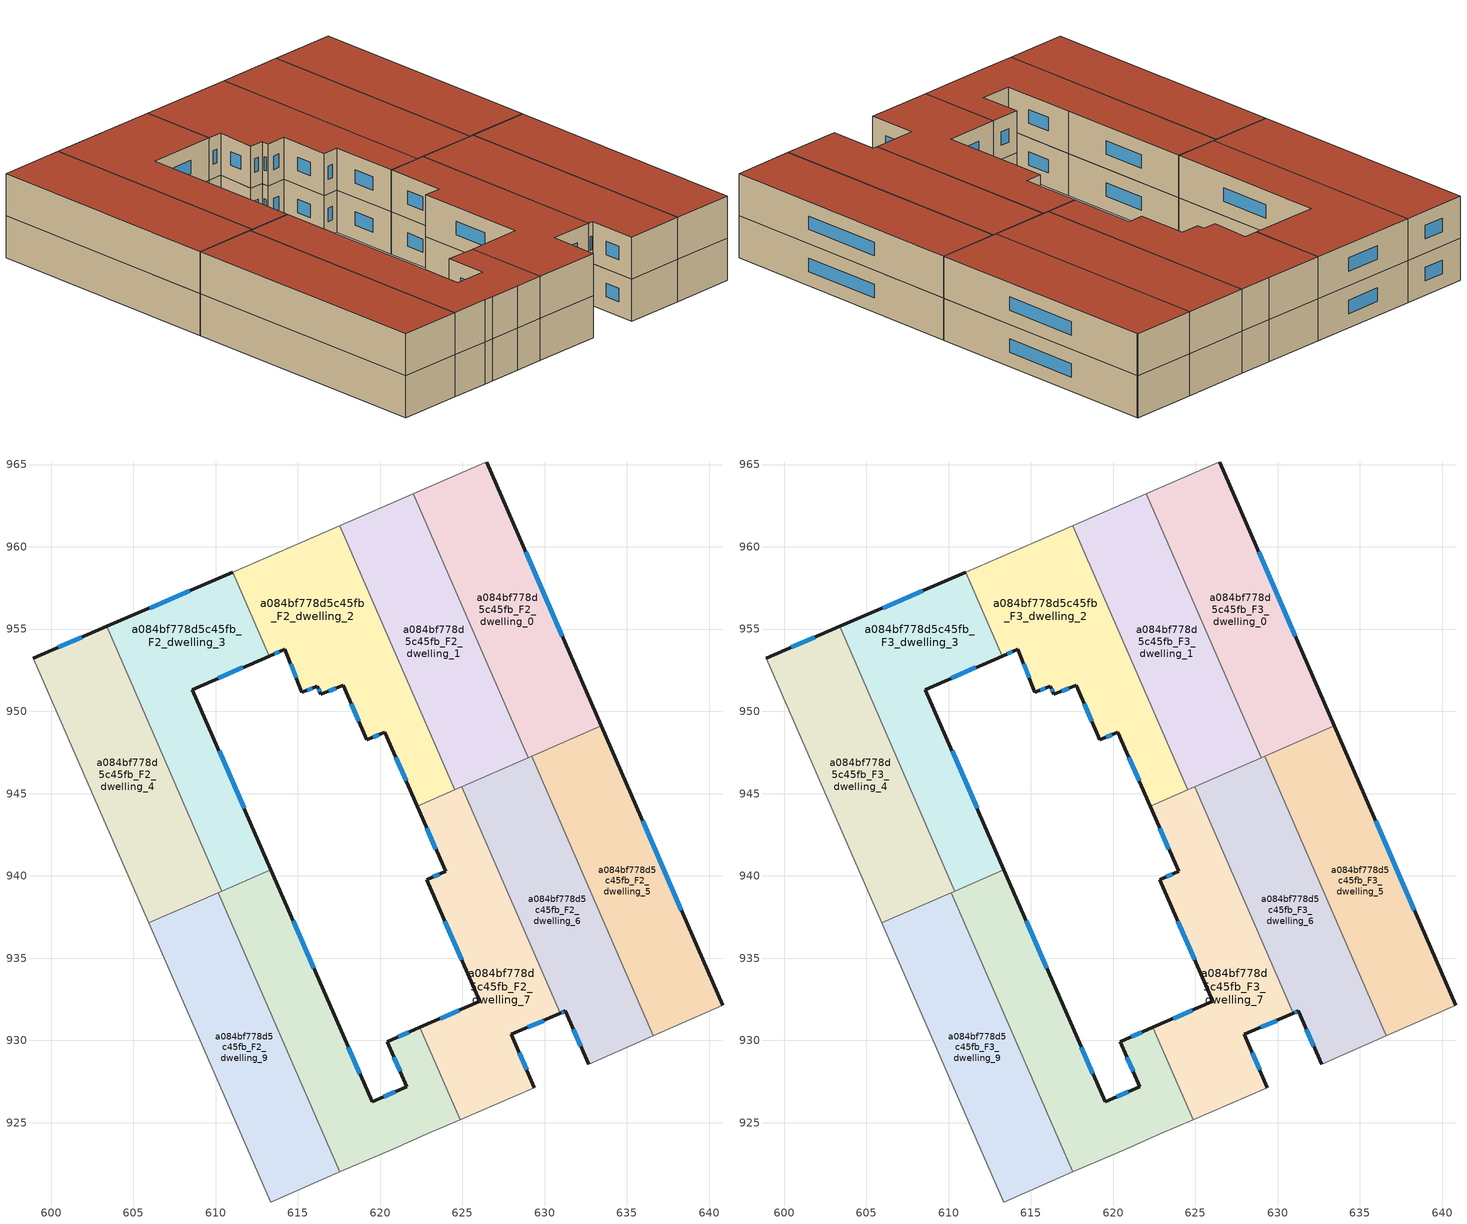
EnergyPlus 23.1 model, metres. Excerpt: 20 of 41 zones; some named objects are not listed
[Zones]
a084bf778d5c45fb_F2_dwelling_0
 floor to a084bf778d5c45fb_F1_dwelling_0 (EU_floor_Construction): 626.47,965.16 633.45,949.11 628.99,947.17 622.01,963.23 626.41,965.15 z6
 wall outside (EU_wall_Construction): 633.45,949.11 626.47,965.16 z6:9
 wall to a084bf778d5c45fb_F2_dwelling_1 (EU_wall_Construction): 622.01,963.23 628.99,947.17 z6:9
 wall adiabatic (EU_wall_Construction): 626.47,965.16 626.41,965.15 622.01,963.23 z6:9
 wall to a084bf778d5c45fb_F2_dwelling_5 (EU_wall_Construction): 629.23,947.28 633.45,949.11 z6:9
 wall to a084bf778d5c45fb_F2_dwelling_6 (EU_wall_Construction): 628.99,947.17 629.23,947.28 z6:9
 window (EU_Window_Construction): 631.08,954.57 628.85,959.7 z7.02:7.98
a084bf778d5c45fb_F2_dwelling_1
 floor to a084bf778d5c45fb_F1_dwelling_1 (EU_floor_Construction): 622.01,963.23 628.99,947.17 624.52,945.23 617.55,961.28 z6
 wall to a084bf778d5c45fb_F2_dwelling_2 (EU_wall_Construction): 617.55,961.28 624.52,945.23 z6:9
 wall adiabatic (EU_wall_Construction): 622.01,963.23 617.55,961.28 z6:9
 wall to a084bf778d5c45fb_F2_dwelling_6 (EU_wall_Construction): 624.95,945.42 628.99,947.17 z6:9
 wall to a084bf778d5c45fb_F2_dwelling_7 (EU_wall_Construction): 624.52,945.23 624.95,945.42 z6:9
a084bf778d5c45fb_F2_dwelling_2
 floor to a084bf778d5c45fb_F1_dwelling_2 (EU_floor_Construction): 617.55,961.28 624.52,945.23 622.25,944.24 620.28,948.74 619.2,948.27 617.75,951.59 616.41,951.03 616.19,951.54 615.25,951.16 614.2,953.78 613.25,953.36 611.03,958.46 615.24,960.28 z6
 wall outside (EU_wall_Construction): 613.25,953.36 614.2,953.78 615.25,951.16 616.19,951.54 616.41,951.03 617.75,951.59 619.2,948.27 620.28,948.74 622.25,944.24 z6:9
 wall to a084bf778d5c45fb_F2_dwelling_3 (EU_wall_Construction): 611.03,958.46 613.25,953.36 z6:9
 wall adiabatic (EU_wall_Construction): 617.55,961.28 615.24,960.28 611.03,958.46 z6:9
 wall to a084bf778d5c45fb_F2_dwelling_7 (EU_wall_Construction): 622.25,944.24 624.52,945.23 z6:9
 window (EU_Window_Construction): 620.95,947.21 621.58,945.77 / 619.57,948.43 619.91,948.58 / 618.24,950.46 618.71,949.4 / 616.86,951.22 617.29,951.4 / 616.27,951.37 616.33,951.2 / 615.57,951.29 615.87,951.41 / 614.56,952.89 614.89,952.05 / 613.57,953.5 613.88,953.64 z7.02:7.98
a084bf778d5c45fb_F2_dwelling_3
 floor to a084bf778d5c45fb_F1_dwelling_3 (EU_floor_Construction): 611.03,958.46 613.25,953.36 608.59,951.33 613.36,940.38 610.38,939.08 603.39,955.16 z6
 wall outside (EU_wall_Construction): 613.36,940.38 608.59,951.33 613.25,953.36 / 611.03,958.46 603.39,955.16 z6:9
 wall to a084bf778d5c45fb_F2_dwelling_4 (EU_wall_Construction): 603.39,955.16 610.38,939.08 z6:9
 wall to a084bf778d5c45fb_F2_dwelling_8 (EU_wall_Construction): 610.38,939.08 613.36,940.38 z6:9
 window (EU_Window_Construction): 611.74,944.1 610.21,947.6 / 608.43,957.34 605.99,956.28 / 610.17,952.02 611.66,952.67 z7.02:7.98
a084bf778d5c45fb_F2_dwelling_4
 floor to a084bf778d5c45fb_F1_dwelling_4 (EU_floor_Construction): 603.39,955.16 610.38,939.08 610.17,938.99 605.93,937.15 598.92,953.23 z6
 wall outside (EU_wall_Construction): 603.39,955.16 598.92,953.23 z6:9
 wall to a084bf778d5c45fb_F2_dwelling_9 (EU_wall_Construction): 605.93,937.15 610.17,938.99 z6:9
 wall adiabatic (EU_wall_Construction): 598.92,953.23 605.93,937.15 z6:9
 wall to a084bf778d5c45fb_F2_dwelling_8 (EU_wall_Construction): 610.17,938.99 610.38,939.08 z6:9
 window (EU_Window_Construction): 601.87,954.5 600.44,953.88 z7.02:7.98
a084bf778d5c45fb_F2_dwelling_5
 floor to a084bf778d5c45fb_F1_dwelling_5 (EU_floor_Construction): 633.45,949.11 640.83,932.15 636.61,930.29 629.23,947.28 z6
 wall outside (EU_wall_Construction): 640.83,932.15 633.45,949.11 z6:9
 wall to a084bf778d5c45fb_F2_dwelling_6 (EU_wall_Construction): 629.23,947.28 636.61,930.29 z6:9
 wall adiabatic (EU_wall_Construction): 636.61,930.29 640.83,932.15 z6:9
 window (EU_Window_Construction): 638.32,937.92 635.96,943.34 z7.02:7.98
a084bf778d5c45fb_F2_dwelling_6
 floor to a084bf778d5c45fb_F1_dwelling_6 (EU_floor_Construction): 629.23,947.28 636.61,930.29 632.67,928.56 631.27,931.79 630.94,931.65 624.95,945.42 z6
 wall outside (EU_wall_Construction): 630.94,931.65 631.27,931.79 632.67,928.56 z6:9
 wall to a084bf778d5c45fb_F2_dwelling_7 (EU_wall_Construction): 624.95,945.42 630.94,931.65 z6:9
 wall adiabatic (EU_wall_Construction): 632.67,928.56 636.61,930.29 z6:9
 window (EU_Window_Construction): 631.74,930.69 632.19,929.66 / 631.05,931.7 631.15,931.74 z7.02:7.98
a084bf778d5c45fb_F2_dwelling_7
 floor to a084bf778d5c45fb_F1_dwelling_7 (EU_floor_Construction): 624.95,945.42 630.94,931.65 627.98,930.37 629.38,927.13 624.86,925.17 622.42,930.79 626.06,932.38 622.83,939.77 623.98,940.27 622.25,944.24 z6
 wall outside (EU_wall_Construction): 622.25,944.24 623.98,940.27 622.83,939.77 626.06,932.38 622.42,930.79 / 629.38,927.13 627.98,930.37 630.94,931.65 z6:9
 wall adiabatic (EU_wall_Construction): 624.86,925.17 629.38,927.13 z6:9
 wall to a084bf778d5c45fb_F2_dwelling_8 (EU_wall_Construction): 622.42,930.79 624.86,925.17 z6:9
 window (EU_Window_Construction): 622.84,942.89 623.39,941.62 / 628.99,930.8 629.93,931.21 / 628.9,928.23 628.45,929.26 / 624.82,931.84 623.66,931.33 / 623.93,937.26 624.96,934.9 / 623.59,940.1 623.22,939.94 z7.02:7.98
a084bf778d5c45fb_F2_dwelling_8
 floor to a084bf778d5c45fb_F1_dwelling_8 (EU_floor_Construction): 622.42,930.79 624.86,925.17 622.88,924.32 620.77,923.4 620.12,923.12 617.55,922.01 610.17,938.99 613.36,940.38 617.33,931.3 619.51,926.27 621.63,927.18 620.43,929.92 z6
 wall outside (EU_wall_Construction): 622.42,930.79 620.43,929.92 621.63,927.18 619.51,926.27 617.33,931.3 613.36,940.38 z6:9
 wall adiabatic (EU_wall_Construction): 617.55,922.01 620.12,923.12 620.77,923.4 622.88,924.32 624.86,925.17 z6:9
 wall to a084bf778d5c45fb_F2_dwelling_9 (EU_wall_Construction): 610.17,938.99 617.55,922.01 z6:9
 window (EU_Window_Construction): 618.77,927.98 618.07,929.59 / 620.91,926.87 620.23,926.58 / 620.84,928.99 621.22,928.12 / 621.74,930.5 621.11,930.22 / 615.98,934.39 614.71,937.29 z7.02:7.98
a084bf778d5c45fb_F2_dwelling_9
 floor to a084bf778d5c45fb_F1_dwelling_9 (EU_floor_Construction): 610.17,938.99 617.55,922.01 613.34,920.18 605.93,937.15 z6
 wall adiabatic (EU_wall_Construction): 605.93,937.15 613.34,920.18 617.55,922.01 z6:9
a084bf778d5c45fb_F3_dwelling_0
 floor to a084bf778d5c45fb_F2_dwelling_0 (EU_floor_Construction): 626.47,965.16 633.45,949.11 628.99,947.17 622.01,963.23 626.41,965.15 z9
 wall outside (EU_wall_Construction): 633.45,949.11 626.47,965.16 z9:12
 wall to a084bf778d5c45fb_F3_dwelling_1 (EU_wall_Construction): 622.01,963.23 628.99,947.17 z9:12
 wall adiabatic (EU_wall_Construction): 626.47,965.16 626.41,965.15 622.01,963.23 z9:12
 wall to a084bf778d5c45fb_F3_dwelling_5 (EU_wall_Construction): 629.23,947.28 633.45,949.11 z9:12
 wall to a084bf778d5c45fb_F3_dwelling_6 (EU_wall_Construction): 628.99,947.17 629.23,947.28 z9:12
 window (EU_Window_Construction): 631.08,954.57 628.85,959.7 z10.02:10.98
 roof outside (EU_roof_Construction): 633.45,949.11 626.47,965.16 626.41,965.15 622.01,963.23 628.99,947.17 z12
a084bf778d5c45fb_F3_dwelling_1
 floor to a084bf778d5c45fb_F2_dwelling_1 (EU_floor_Construction): 622.01,963.23 628.99,947.17 624.52,945.23 617.55,961.28 z9
 wall to a084bf778d5c45fb_F3_dwelling_2 (EU_wall_Construction): 617.55,961.28 624.52,945.23 z9:12
 wall adiabatic (EU_wall_Construction): 622.01,963.23 617.55,961.28 z9:12
 wall to a084bf778d5c45fb_F3_dwelling_6 (EU_wall_Construction): 624.95,945.42 628.99,947.17 z9:12
 wall to a084bf778d5c45fb_F3_dwelling_7 (EU_wall_Construction): 624.52,945.23 624.95,945.42 z9:12
 roof outside (EU_roof_Construction): 628.99,947.17 622.01,963.23 617.55,961.28 624.52,945.23 z12
a084bf778d5c45fb_F3_dwelling_2
 floor to a084bf778d5c45fb_F2_dwelling_2 (EU_floor_Construction): 617.55,961.28 624.52,945.23 622.25,944.24 620.28,948.74 619.2,948.27 617.75,951.59 616.41,951.03 616.19,951.54 615.25,951.16 614.2,953.78 613.25,953.36 611.03,958.46 615.24,960.28 z9
 wall outside (EU_wall_Construction): 613.25,953.36 614.2,953.78 615.25,951.16 616.19,951.54 616.41,951.03 617.75,951.59 619.2,948.27 620.28,948.74 622.25,944.24 z9:12
 wall to a084bf778d5c45fb_F3_dwelling_3 (EU_wall_Construction): 611.03,958.46 613.25,953.36 z9:12
 wall adiabatic (EU_wall_Construction): 617.55,961.28 615.24,960.28 611.03,958.46 z9:12
 wall to a084bf778d5c45fb_F3_dwelling_7 (EU_wall_Construction): 622.25,944.24 624.52,945.23 z9:12
 window (EU_Window_Construction): 620.95,947.21 621.58,945.77 / 619.57,948.43 619.91,948.58 / 618.24,950.46 618.71,949.4 / 616.86,951.22 617.29,951.4 / 616.27,951.37 616.33,951.2 / 615.57,951.29 615.87,951.41 / 614.56,952.89 614.89,952.05 / 613.57,953.5 613.88,953.64 z10.02:10.98
 roof outside (EU_roof_Construction): 624.52,945.23 617.55,961.28 615.24,960.28 611.03,958.46 613.25,953.36 614.2,953.78 615.25,951.16 616.19,951.54 616.41,951.03 617.75,951.59 619.2,948.27 620.28,948.74 622.25,944.24 z12
a084bf778d5c45fb_F3_dwelling_3
 floor to a084bf778d5c45fb_F2_dwelling_3 (EU_floor_Construction): 611.03,958.46 613.25,953.36 608.59,951.33 613.36,940.38 610.38,939.08 603.39,955.16 z9
 wall outside (EU_wall_Construction): 613.36,940.38 608.59,951.33 613.25,953.36 / 611.03,958.46 603.39,955.16 z9:12
 wall to a084bf778d5c45fb_F3_dwelling_4 (EU_wall_Construction): 603.39,955.16 610.38,939.08 z9:12
 wall to a084bf778d5c45fb_F3_dwelling_8 (EU_wall_Construction): 610.38,939.08 613.36,940.38 z9:12
 window (EU_Window_Construction): 611.74,944.1 610.21,947.6 / 608.43,957.34 605.99,956.28 / 610.17,952.02 611.66,952.67 z10.02:10.98
 roof outside (EU_roof_Construction): 613.36,940.38 608.59,951.33 613.25,953.36 611.03,958.46 603.39,955.16 610.38,939.08 z12
a084bf778d5c45fb_F3_dwelling_4
 floor to a084bf778d5c45fb_F2_dwelling_4 (EU_floor_Construction): 603.39,955.16 610.38,939.08 610.17,938.99 605.93,937.15 598.92,953.23 z9
 wall outside (EU_wall_Construction): 603.39,955.16 598.92,953.23 z9:12
 wall to a084bf778d5c45fb_F3_dwelling_9 (EU_wall_Construction): 605.93,937.15 610.17,938.99 z9:12
 wall adiabatic (EU_wall_Construction): 598.92,953.23 605.93,937.15 z9:12
 wall to a084bf778d5c45fb_F3_dwelling_8 (EU_wall_Construction): 610.17,938.99 610.38,939.08 z9:12
 window (EU_Window_Construction): 601.87,954.5 600.44,953.88 z10.02:10.98
 roof outside (EU_roof_Construction): 610.17,938.99 610.38,939.08 603.39,955.16 598.92,953.23 605.93,937.15 z12
a084bf778d5c45fb_F3_dwelling_5
 floor to a084bf778d5c45fb_F2_dwelling_5 (EU_floor_Construction): 633.45,949.11 640.83,932.15 636.61,930.29 629.23,947.28 z9
 wall outside (EU_wall_Construction): 640.83,932.15 633.45,949.11 z9:12
 wall to a084bf778d5c45fb_F3_dwelling_6 (EU_wall_Construction): 629.23,947.28 636.61,930.29 z9:12
 wall adiabatic (EU_wall_Construction): 636.61,930.29 640.83,932.15 z9:12
 window (EU_Window_Construction): 638.32,937.92 635.96,943.34 z10.02:10.98
 roof outside (EU_roof_Construction): 640.83,932.15 633.45,949.11 629.23,947.28 636.61,930.29 z12
a084bf778d5c45fb_F3_dwelling_6
 floor to a084bf778d5c45fb_F2_dwelling_6 (EU_floor_Construction): 629.23,947.28 636.61,930.29 632.67,928.56 631.27,931.79 630.94,931.65 624.95,945.42 z9
 wall outside (EU_wall_Construction): 630.94,931.65 631.27,931.79 632.67,928.56 z9:12
 wall to a084bf778d5c45fb_F3_dwelling_7 (EU_wall_Construction): 624.95,945.42 630.94,931.65 z9:12
 wall adiabatic (EU_wall_Construction): 632.67,928.56 636.61,930.29 z9:12
 window (EU_Window_Construction): 631.74,930.69 632.19,929.66 / 631.05,931.7 631.15,931.74 z10.02:10.98
 roof outside (EU_roof_Construction): 636.61,930.29 629.23,947.28 624.95,945.42 630.94,931.65 631.27,931.79 632.67,928.56 z12
a084bf778d5c45fb_F3_dwelling_7
 floor to a084bf778d5c45fb_F2_dwelling_7 (EU_floor_Construction): 624.95,945.42 630.94,931.65 627.98,930.37 629.38,927.13 624.86,925.17 622.42,930.79 626.06,932.38 622.83,939.77 623.98,940.27 622.25,944.24 z9
 wall outside (EU_wall_Construction): 622.25,944.24 623.98,940.27 622.83,939.77 626.06,932.38 622.42,930.79 / 629.38,927.13 627.98,930.37 630.94,931.65 z9:12
 wall adiabatic (EU_wall_Construction): 624.86,925.17 629.38,927.13 z9:12
 wall to a084bf778d5c45fb_F3_dwelling_8 (EU_wall_Construction): 622.42,930.79 624.86,925.17 z9:12
 window (EU_Window_Construction): 622.84,942.89 623.39,941.62 / 628.99,930.8 629.93,931.21 / 628.9,928.23 628.45,929.26 / 624.82,931.84 623.66,931.33 / 623.93,937.26 624.96,934.9 / 623.59,940.1 623.22,939.94 z10.02:10.98
 roof outside (EU_roof_Construction): 629.38,927.13 627.98,930.37 630.94,931.65 624.95,945.42 622.25,944.24 623.98,940.27 622.83,939.77 626.06,932.38 622.42,930.79 624.86,925.17 z12
a084bf778d5c45fb_F3_dwelling_8
 floor to a084bf778d5c45fb_F2_dwelling_8 (EU_floor_Construction): 622.42,930.79 624.86,925.17 622.88,924.32 620.77,923.4 620.12,923.12 617.55,922.01 610.17,938.99 613.36,940.38 617.33,931.3 619.51,926.27 621.63,927.18 620.43,929.92 z9
 wall outside (EU_wall_Construction): 622.42,930.79 620.43,929.92 621.63,927.18 619.51,926.27 617.33,931.3 613.36,940.38 z9:12
 wall adiabatic (EU_wall_Construction): 617.55,922.01 620.12,923.12 620.77,923.4 622.88,924.32 624.86,925.17 z9:12
 wall to a084bf778d5c45fb_F3_dwelling_9 (EU_wall_Construction): 610.17,938.99 617.55,922.01 z9:12
 window (EU_Window_Construction): 618.77,927.98 618.07,929.59 / 620.91,926.87 620.23,926.58 / 620.84,928.99 621.22,928.12 / 621.74,930.5 621.11,930.22 / 615.98,934.39 614.71,937.29 z10.02:10.98
 roof outside (EU_roof_Construction): 622.88,924.32 624.86,925.17 622.42,930.79 620.43,929.92 621.63,927.18 619.51,926.27 617.33,931.3 613.36,940.38 610.17,938.99 617.55,922.01 620.12,923.12 620.77,923.4 z12
a084bf778d5c45fb_F3_dwelling_9
 floor to a084bf778d5c45fb_F2_dwelling_9 (EU_floor_Construction): 610.17,938.99 617.55,922.01 613.34,920.18 605.93,937.15 z9
 wall adiabatic (EU_wall_Construction): 605.93,937.15 613.34,920.18 617.55,922.01 z9:12
 roof outside (EU_roof_Construction): 617.55,922.01 610.17,938.99 605.93,937.15 613.34,920.18 z12
[Building]
EU S2 Campaign: North Axis=0; Terrain=City; Solar Distribution=FullExterior
[Site:Location]
Vienna: Latitude=48; Longitude=16.5; Time Zone=1; Elevation=183
[SizingPeriod:WeatherFileDays]
AnnualSizingPeriod: Begin Month=1; Begin Day of Month=1; End Month=12; End Day of Month=31; Day of Week for Start Day=Monday; Use Weather File Daylight Saving Period=No; Use Weather File Rain and Snow Indicators=No
[MATERIAL]
EU_InternalMass_Material: Roughness=MediumRough; Thickness=0.1; Conductivity=1; Density=1800; Specific Heat=900; Thermal Absorptance=0.9; Solar Absorptance=0.7; Visible Absorptance=0.7
[MATERIAL:NOMASS] Roughness=MediumRough; Thermal Absorptance=0.9; Solar Absorptance=0.7; Visible Absorptance=0.7
Name | Thermal Resistance
EU_wall_NoMass | 0.942466
EU_roof_NoMass | 0.551687
EU_floor_NoMass | 0.66527
[WINDOWMATERIAL:SIMPLEGLAZINGSYSTEM]
EU_Window_SimpleGlazing: UFactor=2.03367; Solar Heat Gain Coefficient=0.65; Visible Transmittance=0.65
[CONSTRUCTION]
EU_wall_Construction: EU_wall_NoMass
EU_roof_Construction: EU_roof_NoMass
EU_floor_Construction: EU_floor_NoMass
EU_Window_Construction: EU_Window_SimpleGlazing
EU_InternalMass_Construction: EU_InternalMass_Material
[ZONE] Type=1; Multiplier=1; Ceiling Height=autocalculate; Floor Area=autocalculate; Part of Total Floor Area=Yes
Name | Volume
a084bf778d5c45fb_F2_dwelling_0; a084bf778d5c45fb_F3_dwelling_0 | 255.609
a084bf778d5c45fb_F2_dwelling_1; a084bf778d5c45fb_F3_dwelling_1 | 255.612
a084bf778d5c45fb_F2_dwelling_2; a084bf778d5c45fb_F3_dwelling_2 | 255.603
a084bf778d5c45fb_F2_dwelling_3; a084bf778d5c45fb_F3_dwelling_3 | 255.59
a084bf778d5c45fb_F2_dwelling_4; a084bf778d5c45fb_F3_dwelling_4 | 255.601
a084bf778d5c45fb_F2_dwelling_5; a084bf778d5c45fb_F3_dwelling_5 | 255.58
a084bf778d5c45fb_F2_dwelling_6; a084bf778d5c45fb_F3_dwelling_6; a084bf778d5c45fb_F2_dwelling_9; a084bf778d5c45fb_F3_dwelling_9 | 255.611
a084bf778d5c45fb_F2_dwelling_7; a084bf778d5c45fb_F3_dwelling_7 | 255.621
a084bf778d5c45fb_F2_dwelling_8; a084bf778d5c45fb_F3_dwelling_8 | 255.577
[INTERNALMASS] Construction=EU_InternalMass_Construction
Name | Zone or ZoneList | Surface Area
a084bf778d5c45fb_F2_dwelling_0_EU_InternalMass | a084bf778d5c45fb_F2_dwelling_0 | 85.2031
a084bf778d5c45fb_F2_dwelling_1_EU_InternalMass | a084bf778d5c45fb_F2_dwelling_1 | 85.2041
a084bf778d5c45fb_F2_dwelling_2_EU_InternalMass | a084bf778d5c45fb_F2_dwelling_2 | 85.1971
a084bf778d5c45fb_F2_dwelling_3_EU_InternalMass | a084bf778d5c45fb_F2_dwelling_3 | 85.1979
a084bf778d5c45fb_F2_dwelling_4_EU_InternalMass | a084bf778d5c45fb_F2_dwelling_4 | 85.2015
a084bf778d5c45fb_F2_dwelling_5_EU_InternalMass | a084bf778d5c45fb_F2_dwelling_5 | 85.1937
a084bf778d5c45fb_F2_dwelling_6_EU_InternalMass | a084bf778d5c45fb_F2_dwelling_6 | 85.2033
a084bf778d5c45fb_F2_dwelling_7_EU_InternalMass | a084bf778d5c45fb_F2_dwelling_7 | 85.2068
a084bf778d5c45fb_F2_dwelling_8_EU_InternalMass | a084bf778d5c45fb_F2_dwelling_8 | 85.1918
a084bf778d5c45fb_F2_dwelling_9_EU_InternalMass | a084bf778d5c45fb_F2_dwelling_9 | 85.2041
a084bf778d5c45fb_F3_dwelling_0_EU_InternalMass | a084bf778d5c45fb_F3_dwelling_0 | 85.2031
a084bf778d5c45fb_F3_dwelling_1_EU_InternalMass | a084bf778d5c45fb_F3_dwelling_1 | 85.2041
a084bf778d5c45fb_F3_dwelling_2_EU_InternalMass | a084bf778d5c45fb_F3_dwelling_2 | 85.1971
a084bf778d5c45fb_F3_dwelling_3_EU_InternalMass | a084bf778d5c45fb_F3_dwelling_3 | 85.1979
a084bf778d5c45fb_F3_dwelling_4_EU_InternalMass | a084bf778d5c45fb_F3_dwelling_4 | 85.2015
a084bf778d5c45fb_F3_dwelling_5_EU_InternalMass | a084bf778d5c45fb_F3_dwelling_5 | 85.1937
a084bf778d5c45fb_F3_dwelling_6_EU_InternalMass | a084bf778d5c45fb_F3_dwelling_6 | 85.2033
a084bf778d5c45fb_F3_dwelling_7_EU_InternalMass | a084bf778d5c45fb_F3_dwelling_7 | 85.2068
a084bf778d5c45fb_F3_dwelling_8_EU_InternalMass | a084bf778d5c45fb_F3_dwelling_8 | 85.1918
a084bf778d5c45fb_F3_dwelling_9_EU_InternalMass | a084bf778d5c45fb_F3_dwelling_9 | 85.2041
[OTHEREQUIPMENT] Fuel Type=Electricity; Design Level Calculation Method=Watts/Area; Power per Zone Floor Area=1; Fraction Latent=0; Fraction Radiant=0; Fraction Lost=0; Carbon Dioxide Generation Rate=0; EndUse Subcategory=EU_Step8_InternalGains
Name | Zone or ZoneList or Space or SpaceList | Schedule
EU_Step8_InternalGain_a084bf778d5c45fb_F2_dwelling_0_f000 | a084bf778d5c45fb_F2_dwelling_0 | EU_Step8_GainSchedule_a084bf778d5c45fb_F2_dwelling_0_f000
EU_Step8_InternalGain_a084bf778d5c45fb_F2_dwelling_1_f000 | a084bf778d5c45fb_F2_dwelling_1 | EU_Step8_GainSchedule_a084bf778d5c45fb_F2_dwelling_1_f000
EU_Step8_InternalGain_a084bf778d5c45fb_F2_dwelling_2_f000 | a084bf778d5c45fb_F2_dwelling_2 | EU_Step8_GainSchedule_a084bf778d5c45fb_F2_dwelling_2_f000
EU_Step8_InternalGain_a084bf778d5c45fb_F2_dwelling_3_f000 | a084bf778d5c45fb_F2_dwelling_3 | EU_Step8_GainSchedule_a084bf778d5c45fb_F2_dwelling_3_f000
EU_Step8_InternalGain_a084bf778d5c45fb_F2_dwelling_4_f000 | a084bf778d5c45fb_F2_dwelling_4 | EU_Step8_GainSchedule_a084bf778d5c45fb_F2_dwelling_4_f000
EU_Step8_InternalGain_a084bf778d5c45fb_F2_dwelling_5_f000 | a084bf778d5c45fb_F2_dwelling_5 | EU_Step8_GainSchedule_a084bf778d5c45fb_F2_dwelling_5_f000
EU_Step8_InternalGain_a084bf778d5c45fb_F2_dwelling_6_f000 | a084bf778d5c45fb_F2_dwelling_6 | EU_Step8_GainSchedule_a084bf778d5c45fb_F2_dwelling_6_f000
EU_Step8_InternalGain_a084bf778d5c45fb_F2_dwelling_7_f000 | a084bf778d5c45fb_F2_dwelling_7 | EU_Step8_GainSchedule_a084bf778d5c45fb_F2_dwelling_7_f000
EU_Step8_InternalGain_a084bf778d5c45fb_F2_dwelling_8_f000 | a084bf778d5c45fb_F2_dwelling_8 | EU_Step8_GainSchedule_a084bf778d5c45fb_F2_dwelling_8_f000
EU_Step8_InternalGain_a084bf778d5c45fb_F2_dwelling_9_f000 | a084bf778d5c45fb_F2_dwelling_9 | EU_Step8_GainSchedule_a084bf778d5c45fb_F2_dwelling_9_f000
EU_Step8_InternalGain_a084bf778d5c45fb_F3_dwelling_0_f000 | a084bf778d5c45fb_F3_dwelling_0 | EU_Step8_GainSchedule_a084bf778d5c45fb_F3_dwelling_0_f000
EU_Step8_InternalGain_a084bf778d5c45fb_F3_dwelling_1_f000 | a084bf778d5c45fb_F3_dwelling_1 | EU_Step8_GainSchedule_a084bf778d5c45fb_F3_dwelling_1_f000
EU_Step8_InternalGain_a084bf778d5c45fb_F3_dwelling_2_f000 | a084bf778d5c45fb_F3_dwelling_2 | EU_Step8_GainSchedule_a084bf778d5c45fb_F3_dwelling_2_f000
EU_Step8_InternalGain_a084bf778d5c45fb_F3_dwelling_3_f000 | a084bf778d5c45fb_F3_dwelling_3 | EU_Step8_GainSchedule_a084bf778d5c45fb_F3_dwelling_3_f000
EU_Step8_InternalGain_a084bf778d5c45fb_F3_dwelling_4_f000 | a084bf778d5c45fb_F3_dwelling_4 | EU_Step8_GainSchedule_a084bf778d5c45fb_F3_dwelling_4_f000
EU_Step8_InternalGain_a084bf778d5c45fb_F3_dwelling_5_f000 | a084bf778d5c45fb_F3_dwelling_5 | EU_Step8_GainSchedule_a084bf778d5c45fb_F3_dwelling_5_f000
EU_Step8_InternalGain_a084bf778d5c45fb_F3_dwelling_6_f000 | a084bf778d5c45fb_F3_dwelling_6 | EU_Step8_GainSchedule_a084bf778d5c45fb_F3_dwelling_6_f000
EU_Step8_InternalGain_a084bf778d5c45fb_F3_dwelling_7_f000 | a084bf778d5c45fb_F3_dwelling_7 | EU_Step8_GainSchedule_a084bf778d5c45fb_F3_dwelling_7_f000
EU_Step8_InternalGain_a084bf778d5c45fb_F3_dwelling_8_f000 | a084bf778d5c45fb_F3_dwelling_8 | EU_Step8_GainSchedule_a084bf778d5c45fb_F3_dwelling_8_f000
EU_Step8_InternalGain_a084bf778d5c45fb_F3_dwelling_9_f000 | a084bf778d5c45fb_F3_dwelling_9 | EU_Step8_GainSchedule_a084bf778d5c45fb_F3_dwelling_9_f000
[ZONEVENTILATION:DESIGNFLOWRATE] Schedule=EU_AlwaysOn; Design Flow Rate Calculation Method=AirChanges/Hour; Air Changes per Hour=0.530523; Ventilation Type=Natural; Fan Pressure Rise=0; Fan Total Efficiency=1; Constant Term Coefficient=1; Temperature Term Coefficient=0; Velocity Term Coefficient=0; Velocity Squared Term Coefficient=0; Minimum Indoor Temperature=-100; Maximum Indoor Temperature=100; Delta Temperature=-100; Minimum Outdoor Temperature=-100; Maximum Outdoor Temperature=100; Maximum Wind Speed=40
Name | Zone or ZoneList or Space or SpaceList
EU_ConstantAir_a084bf778d5c45fb_F2_dwelling_0 | a084bf778d5c45fb_F2_dwelling_0
EU_ConstantAir_a084bf778d5c45fb_F2_dwelling_1 | a084bf778d5c45fb_F2_dwelling_1
EU_ConstantAir_a084bf778d5c45fb_F2_dwelling_2 | a084bf778d5c45fb_F2_dwelling_2
EU_ConstantAir_a084bf778d5c45fb_F2_dwelling_3 | a084bf778d5c45fb_F2_dwelling_3
EU_ConstantAir_a084bf778d5c45fb_F2_dwelling_4 | a084bf778d5c45fb_F2_dwelling_4
EU_ConstantAir_a084bf778d5c45fb_F2_dwelling_5 | a084bf778d5c45fb_F2_dwelling_5
EU_ConstantAir_a084bf778d5c45fb_F2_dwelling_6 | a084bf778d5c45fb_F2_dwelling_6
EU_ConstantAir_a084bf778d5c45fb_F2_dwelling_7 | a084bf778d5c45fb_F2_dwelling_7
EU_ConstantAir_a084bf778d5c45fb_F2_dwelling_8 | a084bf778d5c45fb_F2_dwelling_8
EU_ConstantAir_a084bf778d5c45fb_F2_dwelling_9 | a084bf778d5c45fb_F2_dwelling_9
EU_ConstantAir_a084bf778d5c45fb_F3_dwelling_0 | a084bf778d5c45fb_F3_dwelling_0
EU_ConstantAir_a084bf778d5c45fb_F3_dwelling_1 | a084bf778d5c45fb_F3_dwelling_1
EU_ConstantAir_a084bf778d5c45fb_F3_dwelling_2 | a084bf778d5c45fb_F3_dwelling_2
EU_ConstantAir_a084bf778d5c45fb_F3_dwelling_3 | a084bf778d5c45fb_F3_dwelling_3
EU_ConstantAir_a084bf778d5c45fb_F3_dwelling_4 | a084bf778d5c45fb_F3_dwelling_4
EU_ConstantAir_a084bf778d5c45fb_F3_dwelling_5 | a084bf778d5c45fb_F3_dwelling_5
EU_ConstantAir_a084bf778d5c45fb_F3_dwelling_6 | a084bf778d5c45fb_F3_dwelling_6
EU_ConstantAir_a084bf778d5c45fb_F3_dwelling_7 | a084bf778d5c45fb_F3_dwelling_7
EU_ConstantAir_a084bf778d5c45fb_F3_dwelling_8 | a084bf778d5c45fb_F3_dwelling_8
EU_ConstantAir_a084bf778d5c45fb_F3_dwelling_9 | a084bf778d5c45fb_F3_dwelling_9
[HVACTEMPLATE:ZONE:IDEALLOADSAIRSYSTEM] System Availability Schedule=EU_AlwaysOn; Maximum Heating Supply Air Temperature=50; Minimum Cooling Supply Air Temperature=13; Maximum Heating Supply Air Humidity Ratio=0.0156; Minimum Cooling Supply Air Humidity Ratio=0.0077; Heating Limit=NoLimit; Cooling Limit=NoLimit; Heating Availability Schedule=EU_AlwaysOn; Cooling Availability Schedule=EU_CoolingOff; Dehumidification Control Type=ConstantSensibleHeatRatio; Cooling Sensible Heat Ratio=0.7; Dehumidification Setpoint=60; Humidification Control Type=None; Humidification Setpoint=30; Outdoor Air Method=None; Outdoor Air Flow Rate per Person=0.00944; Outdoor Air Flow Rate per Zone Floor Area=0; Outdoor Air Flow Rate per Zone=0; Demand Controlled Ventilation Type=None; Outdoor Air Economizer Type=NoEconomizer; Heat Recovery Type=None; Sensible Heat Recovery Effectiveness=0.7; Latent Heat Recovery Effectiveness=0.65
Name | Template Thermostat
a084bf778d5c45fb_F2_dwelling_0 | EU_HeatOnly_a084bf778d5c45fb_F2_dwelling_0
a084bf778d5c45fb_F2_dwelling_1 | EU_HeatOnly_a084bf778d5c45fb_F2_dwelling_1
a084bf778d5c45fb_F2_dwelling_2 | EU_HeatOnly_a084bf778d5c45fb_F2_dwelling_2
a084bf778d5c45fb_F2_dwelling_3 | EU_HeatOnly_a084bf778d5c45fb_F2_dwelling_3
a084bf778d5c45fb_F2_dwelling_4 | EU_HeatOnly_a084bf778d5c45fb_F2_dwelling_4
a084bf778d5c45fb_F2_dwelling_5 | EU_HeatOnly_a084bf778d5c45fb_F2_dwelling_5
a084bf778d5c45fb_F2_dwelling_6 | EU_HeatOnly_a084bf778d5c45fb_F2_dwelling_6
a084bf778d5c45fb_F2_dwelling_7 | EU_HeatOnly_a084bf778d5c45fb_F2_dwelling_7
a084bf778d5c45fb_F2_dwelling_8 | EU_HeatOnly_a084bf778d5c45fb_F2_dwelling_8
a084bf778d5c45fb_F2_dwelling_9 | EU_HeatOnly_a084bf778d5c45fb_F2_dwelling_9
a084bf778d5c45fb_F3_dwelling_0 | EU_HeatOnly_a084bf778d5c45fb_F3_dwelling_0
a084bf778d5c45fb_F3_dwelling_1 | EU_HeatOnly_a084bf778d5c45fb_F3_dwelling_1
a084bf778d5c45fb_F3_dwelling_2 | EU_HeatOnly_a084bf778d5c45fb_F3_dwelling_2
a084bf778d5c45fb_F3_dwelling_3 | EU_HeatOnly_a084bf778d5c45fb_F3_dwelling_3
a084bf778d5c45fb_F3_dwelling_4 | EU_HeatOnly_a084bf778d5c45fb_F3_dwelling_4
a084bf778d5c45fb_F3_dwelling_5 | EU_HeatOnly_a084bf778d5c45fb_F3_dwelling_5
a084bf778d5c45fb_F3_dwelling_6 | EU_HeatOnly_a084bf778d5c45fb_F3_dwelling_6
a084bf778d5c45fb_F3_dwelling_7 | EU_HeatOnly_a084bf778d5c45fb_F3_dwelling_7
a084bf778d5c45fb_F3_dwelling_8 | EU_HeatOnly_a084bf778d5c45fb_F3_dwelling_8
a084bf778d5c45fb_F3_dwelling_9 | EU_HeatOnly_a084bf778d5c45fb_F3_dwelling_9
[SIZING:ZONE] Zone Cooling Design Supply Air Temperature Input Method=SupplyAirTemperature; Zone Cooling Design Supply Air Temperature=13; Zone Heating Design Supply Air Temperature Input Method=SupplyAirTemperature; Zone Heating Design Supply Air Temperature=50; Zone Cooling Design Supply Air Humidity Ratio=0.008; Zone Heating Design Supply Air Humidity Ratio=0.008; Cooling Design Air Flow Method=DesignDay; Cooling Design Air Flow Rate=0; Cooling Minimum Air Flow per Zone Floor Area=0.000762; Cooling Minimum Air Flow=0; Cooling Minimum Air Flow Fraction=0.2; Heating Design Air Flow Method=DesignDay; Heating Design Air Flow Rate=0; Heating Maximum Air Flow per Zone Floor Area=0.002032; Heating Maximum Air Flow=0.141576; Heating Maximum Air Flow Fraction=0.3; Account for Dedicated Outdoor Air System=No; Dedicated Outdoor Air System Control Strategy=NeutralSupplyAir; Dedicated Outdoor Air Low Setpoint Temperature for Design=autosize; Dedicated Outdoor Air High Setpoint Temperature for Design=autosize; Zone Load Sizing Method=Sensible Load Only No Latent Load; Zone Latent Cooling Design Supply Air Humidity Ratio Input Method=HumidityRatioDifference; Zone Cooling Design Supply Air Humidity Ratio Difference=0.005; Zone Latent Heating Design Supply Air Humidity Ratio Input Method=HumidityRatioDifference; Zone Humidification Design Supply Air Humidity Ratio Difference=0.005
a084bf778d5c45fb_F2_dwelling_0; a084bf778d5c45fb_F2_dwelling_1; a084bf778d5c45fb_F2_dwelling_2; a084bf778d5c45fb_F2_dwelling_3; a084bf778d5c45fb_F2_dwelling_4; a084bf778d5c45fb_F2_dwelling_5; a084bf778d5c45fb_F2_dwelling_6; a084bf778d5c45fb_F2_dwelling_7; a084bf778d5c45fb_F2_dwelling_8; a084bf778d5c45fb_F2_dwelling_9; a084bf778d5c45fb_F3_dwelling_0; a084bf778d5c45fb_F3_dwelling_1; a084bf778d5c45fb_F3_dwelling_2; a084bf778d5c45fb_F3_dwelling_3; a084bf778d5c45fb_F3_dwelling_4; a084bf778d5c45fb_F3_dwelling_5; a084bf778d5c45fb_F3_dwelling_6; a084bf778d5c45fb_F3_dwelling_7; a084bf778d5c45fb_F3_dwelling_8; a084bf778d5c45fb_F3_dwelling_9
[SCHEDULE:CONSTANT]
Name | Hourly Value
EU_AlwaysOn | 1
EU_CoolingOff | 0
[SCHEDULE:FILE] Column Number=1; Rows to Skip at Top=0; Number of Hours of Data=8760; Column Separator=Comma; Interpolate to Timestep=No; Minutes per Item=60; Adjust Schedule for Daylight Savings=Yes
Name | File
EU_Step8_GainSchedule_a084bf778d5c45fb_F2_dwelling_0_f000 | ../../schedules/a084bf778d5c45fb/a084bf778d5c45fb_F2_dwelling_0_f000_gain.csv
EU_Step8_GainSchedule_a084bf778d5c45fb_F2_dwelling_1_f000 | ../../schedules/a084bf778d5c45fb/a084bf778d5c45fb_F2_dwelling_1_f000_gain.csv
EU_Step8_GainSchedule_a084bf778d5c45fb_F2_dwelling_2_f000 | ../../schedules/a084bf778d5c45fb/a084bf778d5c45fb_F2_dwelling_2_f000_gain.csv
EU_Step8_GainSchedule_a084bf778d5c45fb_F2_dwelling_3_f000 | ../../schedules/a084bf778d5c45fb/a084bf778d5c45fb_F2_dwelling_3_f000_gain.csv
EU_Step8_GainSchedule_a084bf778d5c45fb_F2_dwelling_4_f000 | ../../schedules/a084bf778d5c45fb/a084bf778d5c45fb_F2_dwelling_4_f000_gain.csv
EU_Step8_GainSchedule_a084bf778d5c45fb_F2_dwelling_5_f000 | ../../schedules/a084bf778d5c45fb/a084bf778d5c45fb_F2_dwelling_5_f000_gain.csv
EU_Step8_GainSchedule_a084bf778d5c45fb_F2_dwelling_6_f000 | ../../schedules/a084bf778d5c45fb/a084bf778d5c45fb_F2_dwelling_6_f000_gain.csv
EU_Step8_GainSchedule_a084bf778d5c45fb_F2_dwelling_7_f000 | ../../schedules/a084bf778d5c45fb/a084bf778d5c45fb_F2_dwelling_7_f000_gain.csv
EU_Step8_GainSchedule_a084bf778d5c45fb_F2_dwelling_8_f000 | ../../schedules/a084bf778d5c45fb/a084bf778d5c45fb_F2_dwelling_8_f000_gain.csv
EU_Step8_GainSchedule_a084bf778d5c45fb_F2_dwelling_9_f000 | ../../schedules/a084bf778d5c45fb/a084bf778d5c45fb_F2_dwelling_9_f000_gain.csv
EU_Step8_GainSchedule_a084bf778d5c45fb_F3_dwelling_0_f000 | ../../schedules/a084bf778d5c45fb/a084bf778d5c45fb_F3_dwelling_0_f000_gain.csv
EU_Step8_GainSchedule_a084bf778d5c45fb_F3_dwelling_1_f000 | ../../schedules/a084bf778d5c45fb/a084bf778d5c45fb_F3_dwelling_1_f000_gain.csv
EU_Step8_GainSchedule_a084bf778d5c45fb_F3_dwelling_2_f000 | ../../schedules/a084bf778d5c45fb/a084bf778d5c45fb_F3_dwelling_2_f000_gain.csv
EU_Step8_GainSchedule_a084bf778d5c45fb_F3_dwelling_3_f000 | ../../schedules/a084bf778d5c45fb/a084bf778d5c45fb_F3_dwelling_3_f000_gain.csv
EU_Step8_GainSchedule_a084bf778d5c45fb_F3_dwelling_4_f000 | ../../schedules/a084bf778d5c45fb/a084bf778d5c45fb_F3_dwelling_4_f000_gain.csv
EU_Step8_GainSchedule_a084bf778d5c45fb_F3_dwelling_5_f000 | ../../schedules/a084bf778d5c45fb/a084bf778d5c45fb_F3_dwelling_5_f000_gain.csv
EU_Step8_GainSchedule_a084bf778d5c45fb_F3_dwelling_6_f000 | ../../schedules/a084bf778d5c45fb/a084bf778d5c45fb_F3_dwelling_6_f000_gain.csv
EU_Step8_GainSchedule_a084bf778d5c45fb_F3_dwelling_7_f000 | ../../schedules/a084bf778d5c45fb/a084bf778d5c45fb_F3_dwelling_7_f000_gain.csv
EU_Step8_GainSchedule_a084bf778d5c45fb_F3_dwelling_8_f000 | ../../schedules/a084bf778d5c45fb/a084bf778d5c45fb_F3_dwelling_8_f000_gain.csv
EU_Step8_GainSchedule_a084bf778d5c45fb_F3_dwelling_9_f000 | ../../schedules/a084bf778d5c45fb/a084bf778d5c45fb_F3_dwelling_9_f000_gain.csv
